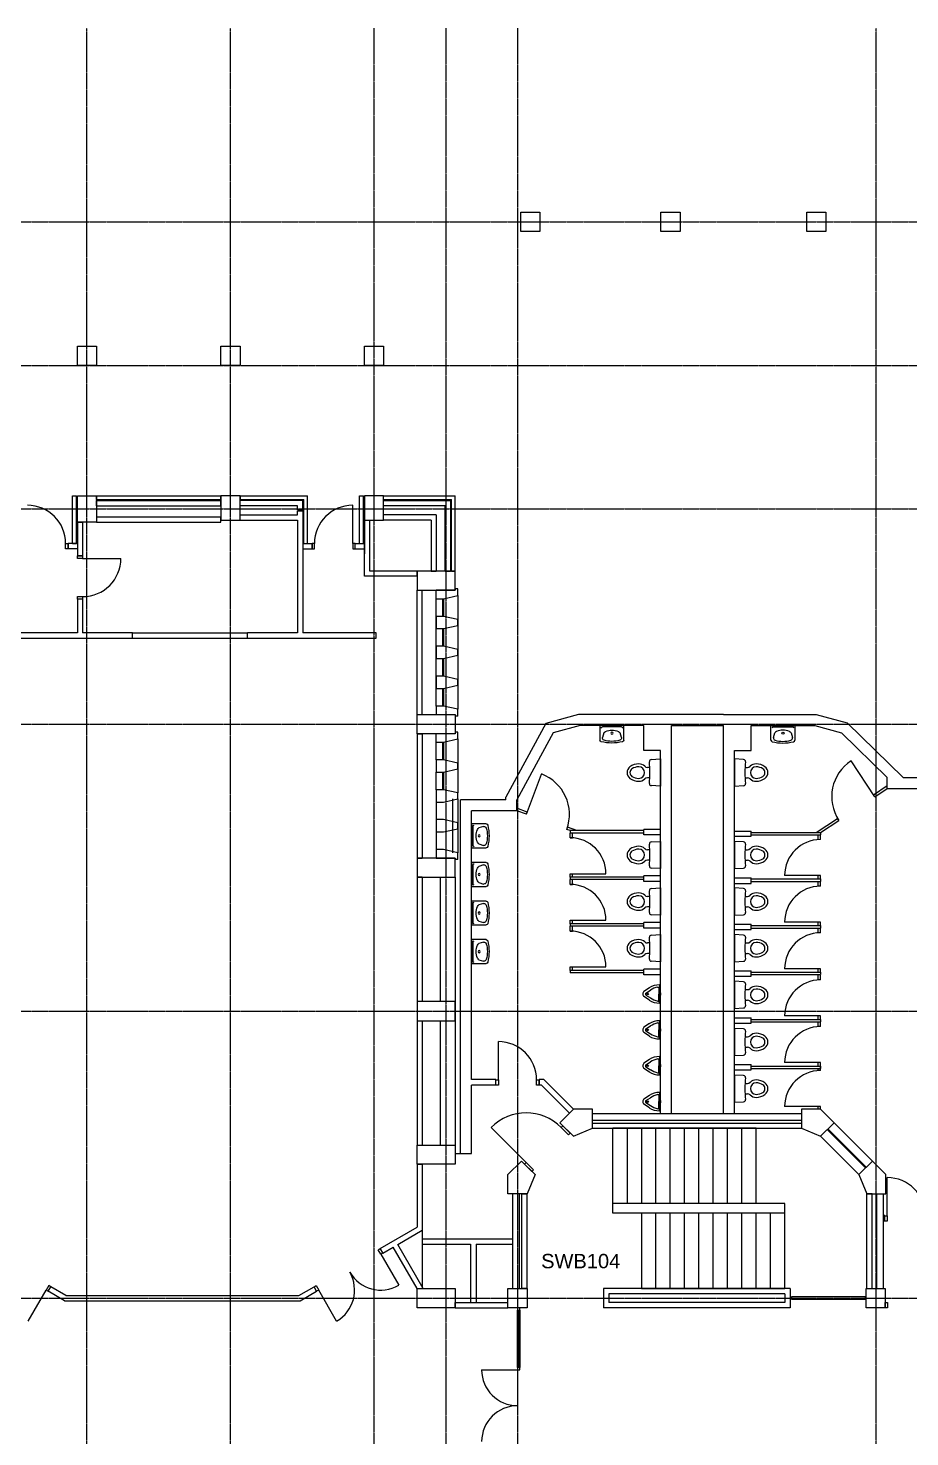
# Model space of a CAD drawing. Header units: millimetres. Extents: x -63292 to 85267, y -25390 to 107538.
# Drawn here: x 14238 to 32667, y 38376 to 67826 of the extents above; entities that cross this region are included whole.
import ezdxf

# ---------------------------------------------------------------- set-up
doc = ezdxf.new("R2010")
doc.units = ezdxf.units.MM
doc.linetypes.add('PCENTRE', pattern=[50.8, 31.75, -6.35, 6.35, -6.35])
for name, color, linetype in [('Boundaries_and_building_grids', 140, 'Continuous'), ('BRICK_WALLS_P4', 1, 'Continuous'), ('COLUMNS_P5', 3, 'Continuous'), ('DR', 8, 'Continuous'), ('LIFTS AND STAIRS', 8, 'Continuous'), ('SANITARY', 4, 'Continuous'), ('TEXT', 2, 'Continuous'), ('WA', 6, 'Continuous'), ('WA_EXT', 7, 'Continuous'), ('WN', 4, 'Continuous')]:
    doc.layers.add(name, color=color, linetype=linetype)
doc.layers.get('0').off()
doc.styles.add('arial', font='arial.ttf')

# ---------------------------------------------------------------- blocks, each defined once
blk = doc.blocks.new('whb2')
for p, q in [((-250, 0), (250, 0)), ((-250, -303.1), (-250, 0)), ((250, 0), (250, -303.1)), ((-201, -29.5), (201.1, -29.5)), ((-200, -252.8), (-168.5, -155.3)), ((168.6, -155.3), (200.1, -252.8))]:
    blk.add_line(p, q)
blk.add_circle((0, -160.7), 22.3)
for centre, radius, start, end in [((-199.1, -56.3), 26.8, 94.124, 173.479), ((-151.4, -259.8), 49.1, 171.798, 253.912), ((-109.1, -186.3), 67, 111.901, 152.434), ((0, -457.8), 359.7, 68.098, 111.902), ((109.2, -186.3), 67, 27.567, 68.099), ((151.5, -259.8), 49.1, 286.088, 8.202), ((199.2, -56.3), 26.8, 6.521, 85.876), ((-214.2, -303.1), 35.7, 180, 255.523), ((0, 526.8), 892.9, 255.523, 284.478), ((0, 265.2), 595.5, 253.912, 286.088), ((214.3, -303.1), 35.7, 284.477, 0)]:
    blk.add_arc(centre, radius, start, end)

msp = doc.modelspace()

# ---------------------------------------------------------------- linework, layer by layer
at = {"layer": 'Boundaries_and_building_grids', "color": 140, "linetype": 'PCENTRE', "lineweight": -3}
for p, q in [((15467, -17978), (15467, 67826)), ((18467, -17978), (18467, 67826)), ((21467, 67826), (21467, -17978)), ((22967, 67826), (22967, -17978)), ((24467, 67826), (24467, -17978)), ((31967, -17978), (31967, 67826)), ((-52891, 63776), (50767, 63776)), ((-52891, 60776), (50767, 60776)), ((-52891, 57776), (50767, 57776)), ((-52891, 53276), (50767, 53276)), ((-52891, 47276), (50767, 47276)), ((-52891, 41276), (85267, 41276))]:
    msp.add_line(p, q, dxfattribs=at)
at = {"layer": 'BRICK_WALLS_P4', "linetype": 'Continuous'}
for p, q in [((19867, 57737), (19977, 57737)), ((19867, 57653), (19867, 57737)), ((19977, 57737), (19977, 55181)), ((15267, 57501), (15267, 56791)), ((15267, 57501), (15377, 57501)), ((15377, 57501), (15377, 56791)), ((15667, 57611), (18267, 57611)), ((15667, 57611), (15667, 57501)), ((15667, 57501), (18267, 57501)), ((18267, 57501), (18267, 57611)), ((18667, 57653), (19867, 57653)), ((18667, 57543), (18667, 57653)), ((18667, 57543), (19867, 57543)), ((19867, 57543), (19867, 55181)), ((21267, 57543), (21267, 56838)), ((21267, 57543), (21377, 57543)), ((21267, 56366), (21267, 57543)), ((21377, 56476), (21377, 57543)), ((21667, 57543), (21667, 57653)), ((22769, 57653), (21667, 57653)), ((22659, 57543), (21667, 57543)), ((22659, 57543), (22659, 56476)), ((22769, 57653), (22769, 56476)), ((15072, 56941), (15072, 57051)), ((15267, 57051), (15072, 57051)), ((15267, 56941), (15072, 56941)), ((15267, 57051), (15267, 56941)), ((19977, 57051), (20172, 57051)), ((19977, 57051), (19977, 56941)), ((19977, 56941), (20172, 56941)), ((19997, 57051), (20077, 57051)), ((20172, 56941), (20172, 57051)), ((21072, 57051), (21267, 57051)), ((21072, 56941), (21072, 57051)), ((21072, 56941), (21267, 56941)), ((21267, 57051), (21267, 56941)), ((15377, 56791), (15267, 56791)), ((22367, 56366), (21267, 56366)), ((22367, 56476), (21377, 56476)), ((22367, 56366), (22367, 56476)), ((22659, 56476), (22769, 56476)), ((22367, 56076), (22477, 56076)), ((22367, 53476), (22367, 56076)), ((22477, 53476), (22477, 56076)), ((15377, 55891), (15267, 55891)), ((15267, 55891), (15267, 55181)), ((15377, 55891), (15377, 55181)), ((15267, 55181), (13767, 55181)), ((16422, 55181), (15377, 55181)), ((16422, 55071), (16422, 55181)), ((16422, 55181), (18822, 55181)), ((18822, 55071), (18822, 55181)), ((19867, 55181), (18822, 55181)), ((21512, 55181), (19977, 55181)), ((21512, 55075), (21512, 55185)), ((13767, 55071), (16422, 55071)), ((16422, 55071), (18822, 55071)), ((18822, 55071), (21512, 55071)), ((22367, 53476), (22477, 53476)), ((25745, 53476), (25060, 53292)), ((28770, 53476), (25745, 53476)), ((28770, 53476), (30710, 53476)), ((30710, 53476), (31358, 53302)), ((22367, 53076), (22477, 53076)), ((22367, 53076), (22367, 50476)), ((22477, 53076), (22477, 50476)), ((25060, 53292), (24226, 51751)), ((25215, 53096), (24456, 51693)), ((25776, 53246), (25215, 53096)), ((27106, 53246), (25776, 53246)), ((27106, 52726), (27106, 53246)), ((27686, 45126), (27686, 53246)), ((27686, 53246), (28770, 53246)), ((28770, 45126), (28770, 53246)), ((29350, 52726), (29350, 53246)), ((29350, 53246), (30680, 53246)), ((30680, 53246), (31240, 53096)), ((32197, 52161), (31240, 53096)), ((32526, 52161), (31358, 53302)), ((27456, 52726), (27106, 52726)), ((27456, 45126), (27456, 52726)), ((29000, 52726), (29350, 52726)), ((29000, 45126), (29000, 52726)), ((32197, 51931), (32197, 52161)), ((32526, 52161), (33107, 52161)), ((32197, 51931), (33067, 51931)), ((23107, 51715), (23107, 50586)), ((23217, 51715), (23217, 50586)), ((23276, 44296), (23276, 51693)), ((24226, 51693), (23276, 51693)), ((24226, 51693), (24226, 51751)), ((24456, 51463), (24456, 51693)), ((24456, 51463), (23506, 51463)), ((23506, 45843), (23506, 51463)), ((27106, 50961), (27106, 51076)), ((27456, 51076), (27106, 51076)), ((27456, 50961), (27106, 50961)), ((29000, 51035), (29350, 51035)), ((29350, 50931), (29350, 51035)), ((29000, 50931), (29350, 50931)), ((22367, 50476), (22477, 50476)), ((22367, 50076), (22367, 47476)), ((22477, 50076), (22367, 50076)), ((22477, 50076), (22477, 47476)), ((22855, 47476), (22855, 50076)), ((23167, 50076), (23167, 44476)), ((27456, 50101), (27106, 50101)), ((27106, 49986), (27106, 50101)), ((27456, 49986), (27106, 49986)), ((29000, 50061), (29350, 50061)), ((29000, 49946), (29350, 49946)), ((29350, 49946), (29350, 50061)), ((27106, 49011), (27106, 49126)), ((27456, 49126), (27106, 49126)), ((27456, 49011), (27106, 49011)), ((29000, 49096), (29350, 49096)), ((29000, 48981), (29350, 48981)), ((29350, 48981), (29350, 49096)), ((27106, 48036), (27106, 48151)), ((27456, 48151), (27106, 48151)), ((27456, 48036), (27106, 48036)), ((29000, 48121), (29350, 48121)), ((29000, 48006), (29350, 48006)), ((29350, 48006), (29350, 48121)), ((22477, 47476), (22367, 47476)), ((29000, 47136), (29350, 47136)), ((29350, 47021), (29350, 47136)), ((22367, 47076), (22477, 47076)), ((22367, 47076), (22367, 44476)), ((22477, 47076), (22477, 44476)), ((22855, 44476), (22855, 47076)), ((29000, 47021), (29350, 47021)), ((29000, 46161), (29350, 46161)), ((29000, 46046), (29350, 46046)), ((29350, 46046), (29350, 46161)), ((24016, 45843), (23506, 45843)), ((24016, 45728), (23506, 45728)), ((23506, 44296), (23506, 45728)), ((25017, 45843), (24916, 45843)), ((24916, 45728), (24916, 45843)), ((24969, 45728), (24916, 45728)), ((25553, 45144), (24969, 45728)), ((25634, 45226), (25017, 45843)), ((30400, 45126), (26034, 45126)), ((25414, 44880), (25569, 44725)), ((30400, 44986), (26034, 44986)), ((26034, 44826), (26034, 44936)), ((26034, 44936), (30400, 44936)), ((26034, 44826), (30400, 44826)), ((30400, 44936), (30400, 44826)), ((22367, 44476), (22477, 44476)), ((23167, 44296), (23506, 44296)), ((22367, 44076), (22367, 42757)), ((22367, 44076), (22477, 44076)), ((22477, 44076), (22477, 41476)), ((24612, 44079), (24768, 43923)), ((24367, 41476), (24367, 43459)), ((24507, 41476), (24507, 43459)), ((24557, 43459), (24667, 43459)), ((24557, 41476), (24557, 43459)), ((24667, 41476), (24667, 43459)), ((31767, 41476), (31767, 43459)), ((31877, 43459), (31767, 43459)), ((31877, 41476), (31877, 43459)), ((31977, 41476), (31977, 43459)), ((32117, 41476), (32117, 43459)), ((32143, 43001), (32117, 43001)), ((32143, 42886), (32143, 43001)), ((21598, 42313), (22367, 42757)), ((32143, 42886), (32117, 42886)), ((21962, 42397), (22477, 42694)), ((22477, 42516), (24367, 42516)), ((21653, 42218), (21598, 42313)), ((21653, 42218), (21867, 42342)), ((22367, 41476), (21867, 42342)), ((22495, 41476), (21962, 42397)), ((22477, 42401), (23487, 42401)), ((23487, 42401), (23487, 41186)), ((23602, 42401), (23602, 41186)), ((23602, 42401), (24367, 42401)), ((14657, 41418), (14712, 41513)), ((14999, 41221), (14657, 41418)), ((15028, 41331), (14712, 41513)), ((15028, 41331), (19896, 41331)), ((19896, 41331), (20213, 41513)), ((19926, 41221), (20268, 41418)), ((20268, 41418), (20213, 41513)), ((22367, 41476), (22495, 41476)), ((24667, 41476), (24557, 41476)), ((30167, 41476), (26267, 41476)), ((26267, 41476), (26267, 41076)), ((30057, 41366), (26377, 41366)), ((26377, 41366), (26377, 41186)), ((30057, 41366), (30057, 41186)), ((30167, 41476), (30167, 41076)), ((31767, 41476), (31877, 41476)), ((14999, 41221), (19926, 41221)), ((23167, 41186), (24267, 41186)), ((23167, 41076), (23167, 41186)), ((23167, 41076), (24267, 41076)), ((24267, 41076), (24267, 41186)), ((30167, 41076), (26267, 41076)), ((30057, 41186), (26377, 41186))]:
    msp.add_line(p, q, dxfattribs=at)
at = {"layer": 'COLUMNS_P5', "linetype": 'Continuous'}
for points in [[(24933, 63576), (24533, 63576), (24533, 63976), (24933, 63976), (24933, 63576)], [(27864, 63576), (27464, 63576), (27464, 63976), (27864, 63976), (27864, 63576)], [(30915, 63576), (30515, 63576), (30515, 63976), (30915, 63976), (30915, 63576)], [(15667, 60776), (15267, 60776), (15267, 61176), (15667, 61176), (15667, 60776)], [(18667, 60776), (18267, 60776), (18267, 61176), (18667, 61176), (18667, 60776)], [(21667, 60776), (21267, 60776), (21267, 61176), (21667, 61176), (21667, 60776)], [(15667, 57501), (15267, 57501), (15267, 58051), (15667, 58051), (15667, 57501)], [(18267, 57543), (18667, 57543), (18667, 58051), (18267, 58051), (18267, 57543)], [(21267, 57543), (21667, 57543), (21667, 58051), (21267, 58051), (21267, 57543)], [(24267, 41476), (24667, 41476), (24667, 41076), (24267, 41076), (24267, 41476)], [(31752, 41476), (32152, 41476), (32152, 41076), (31752, 41076), (31752, 41476)]]:
    msp.add_lwpolyline(points, dxfattribs=at)
at = {"layer": 'COLUMNS_P5', "linetype": 'Continuous', "lineweight": -3}
for points in [[(22367, 56476), (22367, 56076), (23167, 56076), (23167, 56476)], [(23167, 53076), (22367, 53076), (22367, 53476), (23167, 53476)], [(23167, 50476), (22367, 50476), (22367, 50076), (23167, 50076)], [(22367, 47076), (23167, 47076), (23167, 47476), (22367, 47476)], [(25634, 44660), (26034, 44826), (26034, 45226), (25634, 45226), (25352, 44943)], [(30400, 44826), (30800, 44660), (31083, 44943), (30800, 45226), (30400, 45226)], [(22367, 44476), (23167, 44476), (23167, 44076), (22367, 44076)], [(24833, 43859), (24667, 43459), (24267, 43459), (24267, 43859), (24550, 44141)], [(31767, 43459), (32167, 43459), (32167, 43859), (31884, 44141), (31602, 43859)], [(22367, 41476), (23167, 41476), (23167, 41076), (22367, 41076)]]:
    msp.add_lwpolyline(points, close=True, dxfattribs=at)
at = {"layer": 'DR', "linetype": 'Continuous'}
for p, q in [((21022, 57051), (21022, 57851)), ((15377, 56741), (16177, 56741)), ((31934, 51758), (31440, 52510)), ((24652, 51390), (24967, 52233)), ((25566, 50149), (26316, 50149)), ((30800, 50113), (30050, 50113)), ((25566, 49174), (26316, 49174)), ((30800, 49138), (30050, 49138)), ((25566, 48199), (26316, 48199)), ((30800, 48163), (30050, 48163)), ((30800, 47178), (30050, 47178)), ((24066, 45838), (24066, 46638)), ((30800, 46203), (30050, 46203)), ((30800, 45283), (30050, 45283)), ((24648, 44114), (23917, 44845)), ((32193, 42996), (32193, 43796)), ((21610, 42193), (21985, 41544)), ((14238, 40794), (14613, 41443)), ((20686, 40794), (20311, 41443)), ((23717, 39776), (24467, 39776))]:
    msp.add_line(p, q, dxfattribs=at)
for points in [[(15022, 57051), (15072, 57051), (15072, 56941), (15022, 56941), (15022, 57051)], [(20222, 57051), (20172, 57051), (20172, 56941), (20222, 56941), (20222, 57051)], [(21072, 57051), (21022, 57051), (21022, 56941), (21072, 56941), (21072, 57051)], [(15377, 56791), (15377, 56741), (15267, 56741), (15267, 56791), (15377, 56791)], [(15377, 55941), (15377, 55891), (15267, 55891), (15267, 55941), (15377, 55941)], [(24016, 45838), (24066, 45838), (24066, 45728), (24016, 45728), (24016, 45838)], [(24866, 45838), (24916, 45838), (24916, 45728), (24866, 45728), (24866, 45838)], [(25379, 44845), (25414, 44880), (25569, 44725), (25534, 44690), (25379, 44845)], [(24612, 44079), (24648, 44114), (24803, 43959), (24768, 43923), (24612, 44079)], [(32143, 42996), (32193, 42996), (32193, 42886), (32143, 42886), (32143, 42996)], [(21610, 42193), (21555, 42288), (21598, 42313), (21653, 42218), (21610, 42193)], [(14657, 41418), (14712, 41513), (14668, 41538), (14613, 41443), (14657, 41418)], [(20268, 41418), (20213, 41513), (20256, 41538), (20311, 41443), (20268, 41418)], [(24517, 41026), (24517, 41076), (24467, 41076), (24467, 41026), (24517, 41026)], [(32202, 41076), (32152, 41076), (32152, 41186), (32202, 41186), (32202, 41076)], [(24517, 39776), (24517, 39826), (24467, 39826), (24467, 39776), (24517, 39776)]]:
    msp.add_lwpolyline(points, dxfattribs=at)
for centre, radius, start, end in [((14222, 57051), 800, 0, 90), ((21022, 57051), 800, 90, 180), ((15377, 56741), 800, 270, 0), ((31934, 51758), 900, 123.2925, 213.2925), ((24652, 51390), 900, 339.5322, 69.5322), ((25566, 50149), 750, 0, 90), ((30800, 50113), 750, 90, 180), ((25566, 49174), 750, 0, 90), ((30800, 49138), 750, 90, 180), ((25566, 48199), 750, 0, 90), ((30800, 48163), 750, 90, 180), ((30800, 47178), 750, 90, 180), ((30800, 46203), 750, 90, 180), ((24066, 45838), 800, 0, 90), ((30800, 45283), 750, 90, 180), ((24648, 44114), 1033, 44.9996, 134.9996), ((32193, 42996), 800, 0, 90), ((20311, 41443), 750, 300, 30), ((21610, 42193), 750, 210, 300), ((24467, 39776), 750, 180, 270), ((24467, 38276), 750, 90, 180)]:
    msp.add_arc(centre, radius, start, end, dxfattribs=at)
at = {"layer": 'LIFTS AND STAIRS', "linetype": 'Continuous'}
for p, q in [((26457, 43251), (26457, 44826)), ((29457, 44826), (26457, 44826)), ((26757, 44826), (26757, 43251)), ((27057, 44826), (27057, 43251)), ((27357, 43251), (27357, 44826)), ((27657, 43251), (27657, 44826)), ((27957, 43251), (27957, 44826)), ((28257, 43251), (28257, 44826)), ((28557, 43251), (28557, 44826)), ((28857, 43251), (28857, 44826)), ((29157, 43251), (29157, 44826)), ((29457, 43251), (29457, 44826)), ((27357, 41476), (27357, 43051)), ((27657, 41476), (27657, 43051)), ((27957, 41476), (27957, 43051)), ((28257, 41476), (28257, 43051)), ((28557, 41476), (28557, 43051)), ((28857, 41476), (28857, 43051)), ((29157, 41476), (29157, 43051)), ((29457, 41476), (29457, 43051)), ((29757, 41476), (29757, 43051))]:
    msp.add_line(p, q, dxfattribs=at)
for points in [[(27057, 43051), (26457, 43051), (26457, 43251)], [(30057, 43051), (30057, 43251), (26457, 43251)], [(27057, 41476), (30057, 41476), (30057, 43051), (27057, 43051), (27057, 41476)], [(30192, 41301), (30192, 41251), (31742, 41251), (31742, 41301), (30192, 41301)]]:
    msp.add_lwpolyline(points, dxfattribs=at)
at = {"layer": 'SANITARY', "linetype": 'Continuous'}
for p, q in [((27233, 52372), (27182, 52372)), ((27233, 52152), (27182, 52152)), ((29223, 52372), (29273, 52372)), ((29223, 52152), (29273, 52152)), ((27456, 51977), (27262, 51990)), ((29000, 51977), (29194, 51990)), ((27233, 50650), (27182, 50650)), ((27233, 50430), (27182, 50430)), ((29223, 50650), (29273, 50650)), ((29223, 50430), (29273, 50430)), ((27456, 50255), (27262, 50267)), ((29000, 50255), (29194, 50267)), ((27233, 49675), (27182, 49675)), ((29223, 49675), (29273, 49675)), ((27233, 49455), (27182, 49455)), ((27456, 49280), (27262, 49292)), ((29000, 49280), (29194, 49292)), ((29223, 49455), (29273, 49455)), ((27233, 48700), (27182, 48700)), ((29223, 48700), (29273, 48700)), ((27233, 48480), (27182, 48480)), ((27456, 48305), (27262, 48317)), ((29000, 48305), (29194, 48317)), ((29223, 48480), (29273, 48480)), ((27226, 47765), (27110, 47688)), ((27152, 47654), (27250, 47715)), ((27433, 47823), (27433, 47633)), ((29223, 47725), (29273, 47725)), ((27226, 47502), (27110, 47579)), ((27152, 47612), (27250, 47551)), ((27433, 47443), (27433, 47633)), ((29223, 47505), (29273, 47505)), ((29000, 47330), (29194, 47342)), ((27226, 47015), (27110, 46938)), ((27226, 46752), (27110, 46829)), ((27152, 46904), (27250, 46965)), ((27152, 46862), (27250, 46801)), ((27433, 47073), (27433, 46883)), ((27433, 46693), (27433, 46883)), ((29223, 46740), (29273, 46740)), ((27226, 46265), (27110, 46188)), ((27433, 46323), (27433, 46133)), ((29000, 46345), (29194, 46357)), ((29223, 46520), (29273, 46520)), ((27226, 46002), (27110, 46079)), ((27152, 46154), (27250, 46215)), ((27152, 46112), (27250, 46051)), ((27433, 45943), (27433, 46133)), ((29223, 45765), (29273, 45765)), ((27226, 45514), (27110, 45438)), ((27152, 45404), (27250, 45465)), ((27152, 45362), (27250, 45301)), ((27433, 45573), (27433, 45383)), ((27433, 45193), (27433, 45383)), ((29000, 45370), (29194, 45382)), ((29223, 45545), (29273, 45545)), ((27226, 45252), (27110, 45329))]:
    msp.add_line(p, q, dxfattribs=at)
for points in [[(27262, 52535), (27456, 52547), (27456, 51977)], [(29194, 52535), (29000, 52547), (29000, 51977)], [(27262, 50813), (27456, 50825), (27456, 50255)], [(29194, 50813), (29000, 50825), (29000, 50255)], [(27262, 49838), (27456, 49850), (27456, 49280)], [(29194, 49838), (29000, 49850), (29000, 49280)], [(27262, 48863), (27456, 48875), (27456, 48305)], [(29194, 48863), (29000, 48875), (29000, 48305)], [(27394, 47780), (27421, 47780), (27421, 47633)], [(29194, 47888), (29000, 47900), (29000, 47330)], [(27394, 47487), (27421, 47487), (27421, 47633)], [(27433, 47658), (27456, 47658), (27456, 47608), (27433, 47608)], [(27394, 47030), (27421, 47030), (27421, 46883)], [(27394, 46737), (27421, 46737), (27421, 46883)], [(27433, 46908), (27456, 46908), (27456, 46858), (27433, 46858)], [(29194, 46903), (29000, 46915), (29000, 46345)], [(27394, 46280), (27421, 46280), (27421, 46133)], [(27394, 45987), (27421, 45987), (27421, 46133)], [(27433, 46158), (27456, 46158), (27456, 46108), (27433, 46108)], [(29194, 45928), (29000, 45940), (29000, 45370)], [(27394, 45530), (27421, 45530), (27421, 45383)], [(27394, 45237), (27421, 45237), (27421, 45383)], [(27433, 45408), (27456, 45408), (27456, 45358), (27433, 45358)]]:
    msp.add_lwpolyline(points, dxfattribs=at)
for centre in [(27188, 47633), (27188, 46883), (27188, 46133), (27188, 45383)]:
    msp.add_circle(centre, 15, dxfattribs=at)
for centre, radius, start, end in [((27001, 52136), 309, 90, 126.6269), ((27001, 52262), 182, 46.3697, 90), ((27265, 52495), 40, 93.6538, 185.3929), ((24798, 52262), 2437, 354.6098, 5.3902), ((29191, 52495), 40, 354.6071, 86.3462), ((31658, 52262), 2437, 174.6098, 185.3902), ((29455, 52262), 182, 90, 133.6303), ((29455, 52136), 309, 53.3731, 90), ((26907, 52262), 151, 126.6272, 180), ((26907, 52262), 151, 180, 233.3723), ((26911, 52262), 94.1, 123.328, 180), ((26911, 52262), 94.1, 180, 236.6712), ((27001, 52389), 309, 233.3736, 270), ((27001, 52125), 258, 90, 123.3291), ((27001, 52399), 258, 236.6706, 270), ((27001, 52262), 121, 270, 90), ((27001, 52262), 182, 270, 313.6308), ((27182, 52452), 80, 226.3714, 270), ((27182, 52072), 80, 90, 133.6274), ((29273, 52452), 80, 270, 313.6286), ((29273, 52072), 80, 46.3726, 90), ((29455, 52262), 182, 226.3692, 270), ((29455, 52262), 121, 90, 270), ((29455, 52125), 258, 56.6709, 90), ((29455, 52399), 258, 270, 303.3294), ((29455, 52389), 309, 270, 306.6264), ((29544, 52262), 94.1, 0, 56.672), ((29544, 52262), 94.1, 303.3288, 0), ((29549, 52262), 151, 0, 53.3728), ((29549, 52262), 151, 306.6277, 0), ((27265, 52029), 40, 174.614, 266.3467), ((29191, 52029), 40, 273.6533, 5.386), ((26907, 50540), 151, 126.6272, 180), ((27001, 50413), 309, 90, 126.6269), ((27001, 50403), 258, 90, 123.3291), ((27001, 50540), 182, 46.3697, 90), ((27001, 50540), 121, 270, 90), ((27182, 50730), 80, 226.3714, 270), ((27265, 50773), 40, 93.6538, 185.3929), ((24798, 50540), 2437, 354.6098, 5.3902), ((29191, 50773), 40, 354.6071, 86.3462), ((31658, 50540), 2437, 174.6098, 185.3902), ((29273, 50730), 80, 270, 313.6286), ((29455, 50540), 182, 90, 133.6303), ((29455, 50540), 121, 90, 270), ((29455, 50413), 309, 53.3731, 90), ((29455, 50403), 258, 56.6709, 90), ((29549, 50540), 151, 0, 53.3728), ((26907, 50540), 151, 180, 233.3723), ((26911, 50540), 94.1, 123.328, 180), ((26911, 50540), 94.1, 180, 236.6712), ((27001, 50667), 309, 233.3736, 270), ((27001, 50677), 258, 236.6706, 270), ((27001, 50540), 182, 270, 313.6308), ((27182, 50350), 80, 90, 133.6274), ((29273, 50350), 80, 46.3726, 90), ((29455, 50540), 182, 226.3692, 270), ((29455, 50677), 258, 270, 303.3294), ((29455, 50667), 309, 270, 306.6264), ((29544, 50540), 94.1, 0, 56.672), ((29544, 50540), 94.1, 303.3288, 0), ((29549, 50540), 151, 306.6277, 0), ((27265, 50307), 40, 174.614, 266.3467), ((29191, 50307), 40, 273.6533, 5.386), ((27265, 49798), 40, 93.6538, 185.3929), ((24798, 49565), 2437, 354.6098, 5.3902), ((29191, 49798), 40, 354.6071, 86.3462), ((31658, 49565), 2437, 174.6098, 185.3902), ((26907, 49565), 151, 126.6272, 180), ((26907, 49565), 151, 180, 233.3723), ((27001, 49438), 309, 90, 126.6269), ((26911, 49565), 94.1, 123.328, 180), ((26911, 49565), 94.1, 180, 236.6712), ((27001, 49428), 258, 90, 123.3291), ((27001, 49702), 258, 236.6706, 270), ((27001, 49565), 182, 46.3697, 90), ((27001, 49565), 121, 270, 90), ((27182, 49755), 80, 226.3714, 270), ((29273, 49755), 80, 270, 313.6286), ((29455, 49565), 182, 90, 133.6303), ((29455, 49565), 121, 90, 270), ((29455, 49438), 309, 53.3731, 90), ((29455, 49428), 258, 56.6709, 90), ((29455, 49702), 258, 270, 303.3294), ((29544, 49565), 94.1, 0, 56.672), ((29544, 49565), 94.1, 303.3288, 0), ((29549, 49565), 151, 0, 53.3728), ((29549, 49565), 151, 306.6277, 0), ((27001, 49692), 309, 233.3736, 270), ((27001, 49565), 182, 270, 313.6308), ((27182, 49375), 80, 90, 133.6274), ((27265, 49332), 40, 174.614, 266.3467), ((29191, 49332), 40, 273.6533, 5.386), ((29273, 49375), 80, 46.3726, 90), ((29455, 49565), 182, 226.3692, 270), ((29455, 49692), 309, 270, 306.6264), ((26907, 48590), 151, 126.6272, 180), ((27001, 48463), 309, 90, 126.6269), ((26911, 48590), 94.1, 123.328, 180), ((27001, 48453), 258, 90, 123.3291), ((27001, 48590), 182, 46.3697, 90), ((27001, 48590), 121, 270, 90), ((27182, 48780), 80, 226.3714, 270), ((27265, 48823), 40, 93.6538, 185.3929), ((24798, 48590), 2437, 354.6098, 5.3902), ((29191, 48823), 40, 354.6071, 86.3462), ((31658, 48590), 2437, 174.6098, 185.3902), ((29273, 48780), 80, 270, 313.6286), ((29455, 48590), 182, 90, 133.6303), ((29455, 48590), 121, 90, 270), ((29455, 48463), 309, 53.3731, 90), ((29455, 48453), 258, 56.6709, 90), ((29544, 48590), 94.1, 0, 56.672), ((29549, 48590), 151, 0, 53.3728), ((26907, 48590), 151, 180, 233.3723), ((26911, 48590), 94.1, 180, 236.6712), ((27001, 48717), 309, 233.3736, 270), ((27001, 48727), 258, 236.6706, 270), ((27001, 48590), 182, 270, 313.6308), ((27182, 48400), 80, 90, 133.6274), ((27265, 48357), 40, 174.614, 266.3467), ((29191, 48357), 40, 273.6533, 5.386), ((29273, 48400), 80, 46.3726, 90), ((29455, 48590), 182, 226.3692, 270), ((29455, 48727), 258, 270, 303.3294), ((29455, 48717), 309, 270, 306.6264), ((29544, 48590), 94.1, 303.3288, 0), ((29549, 48590), 151, 306.6277, 0), ((27424, 47461), 363, 88.5377, 123.7958), ((27557, 47221), 582, 106.3032, 121.9052), ((29191, 47848), 40, 354.6071, 86.3462), ((31658, 47615), 2437, 174.6098, 185.3902), ((29273, 47805), 80, 270, 313.6286), ((29455, 47615), 182, 90, 133.6303), ((29455, 47615), 121, 90, 270), ((29455, 47488), 309, 53.3731, 90), ((29455, 47478), 258, 56.6709, 90), ((29549, 47615), 151, 0, 53.3728), ((27159, 47633), 73, 131.5428, 179.9693), ((27159, 47633), 73, 180.0326, 228.4584), ((27164, 47634), 23.8, 121.9106, 177.9281), ((27164, 47633), 23.8, 182.0719, 238.0926), ((27424, 47806), 363, 236.2042, 271.4623), ((27557, 48046), 582, 238.0951, 253.6968), ((29273, 47425), 80, 46.3726, 90), ((29455, 47615), 182, 226.3692, 270), ((29455, 47752), 258, 270, 303.3294), ((29455, 47742), 309, 270, 306.6264), ((29544, 47615), 94.1, 0, 56.672), ((29544, 47615), 94.1, 303.3288, 0), ((29549, 47615), 151, 306.6277, 0), ((29191, 47382), 40, 273.6533, 5.386), ((27159, 46883), 73, 131.5428, 179.9693), ((27159, 46883), 73, 180.0326, 228.4584), ((27164, 46884), 23.8, 121.9106, 177.9281), ((27164, 46883), 23.8, 182.0719, 238.0926), ((27424, 46711), 363, 88.5377, 123.7958), ((27557, 46471), 582, 106.3032, 121.9052), ((29191, 46863), 40, 354.6071, 86.3462), ((31658, 46630), 2437, 174.6098, 185.3902), ((27424, 47056), 363, 236.2042, 271.4623), ((27557, 47296), 582, 238.0951, 253.6968), ((29273, 46820), 80, 270, 313.6286), ((29455, 46630), 182, 90, 133.6303), ((29455, 46630), 121, 90, 270), ((29455, 46503), 309, 53.3731, 90), ((29455, 46493), 258, 56.6709, 90), ((29455, 46767), 258, 270, 303.3294), ((29544, 46630), 94.1, 0, 56.672), ((29544, 46630), 94.1, 303.3288, 0), ((29549, 46630), 151, 0, 53.3728), ((29549, 46630), 151, 306.6277, 0), ((27424, 45961), 363, 88.5377, 123.7958), ((27557, 45721), 582, 106.3032, 121.9052), ((29191, 46397), 40, 273.6533, 5.386), ((29273, 46440), 80, 46.3726, 90), ((29455, 46630), 182, 226.3692, 270), ((29455, 46757), 309, 270, 306.6264), ((27159, 46133), 73, 131.5428, 179.9693), ((27159, 46133), 73, 180.0326, 228.4584), ((27164, 46134), 23.8, 121.9106, 177.9281), ((27164, 46133), 23.8, 182.0719, 238.0926), ((27424, 46306), 363, 236.2042, 271.4623), ((27557, 46546), 582, 238.0951, 253.6968), ((29191, 45888), 40, 354.6071, 86.3462), ((31658, 45655), 2437, 174.6098, 185.3902), ((29273, 45845), 80, 270, 313.6286), ((29455, 45655), 182, 90, 133.6303), ((29455, 45655), 121, 90, 270), ((29455, 45528), 309, 53.3731, 90), ((29455, 45518), 258, 56.6709, 90), ((29544, 45655), 94.1, 0, 56.672), ((29544, 45655), 94.1, 303.3288, 0), ((29549, 45655), 151, 0, 53.3728), ((29549, 45655), 151, 306.6277, 0), ((27159, 45383), 73, 131.5428, 179.9693), ((27159, 45383), 73, 180.0326, 228.4584), ((27164, 45384), 23.8, 121.9106, 177.9281), ((27164, 45382), 23.8, 182.0719, 238.0926), ((27424, 45211), 363, 88.5377, 123.7958), ((27557, 44971), 582, 106.3032, 121.9052), ((29191, 45422), 40, 273.6533, 5.386), ((29273, 45465), 80, 46.3726, 90), ((29455, 45655), 182, 226.3692, 270), ((29455, 45792), 258, 270, 303.3294), ((29455, 45782), 309, 270, 306.6264), ((27424, 45556), 363, 236.2042, 271.4623), ((27557, 45795), 582, 238.0951, 253.6968)]:
    msp.add_arc(centre, radius, start, end, dxfattribs=at)
at = {"layer": 'WA', "linetype": 'Continuous'}
for p, q in [((31907, 51800), (32197, 51991)), ((31934, 51758), (32197, 51931)), ((31934, 51758), (31907, 51800)), ((31934, 51758), (31907, 51800)), ((24670, 51437), (24456, 51516)), ((24652, 51390), (24456, 51463)), ((24652, 51390), (24670, 51437)), ((24652, 51390), (24670, 51437)), ((30709, 51013), (31154, 51306)), ((30800, 51013), (31182, 51264)), ((31182, 51264), (31154, 51306)), ((25495, 51075), (25513, 51122)), ((25566, 51049), (25495, 51075)), ((25709, 51049), (25513, 51122)), ((25566, 51049), (25566, 50999)), ((27106, 51049), (25566, 51049)), ((25566, 50899), (25566, 50999)), ((27106, 50999), (25566, 50999)), ((25616, 50899), (25616, 50999)), ((29350, 51013), (30800, 51013)), ((29350, 50963), (30800, 50963)), ((30750, 50863), (30750, 50963)), ((30800, 51013), (30800, 50963)), ((30800, 50863), (30800, 50963)), ((25566, 50899), (25616, 50899)), ((25566, 50074), (25566, 50149)), ((25566, 50149), (25616, 50149)), ((25566, 50074), (25566, 50024)), ((27106, 50074), (25566, 50074)), ((25616, 50074), (25616, 50149)), ((30750, 50038), (30750, 50113)), ((30800, 50113), (30750, 50113)), ((30800, 50038), (30800, 50113)), ((27106, 50024), (25566, 50024)), ((25566, 49924), (25566, 50024)), ((25566, 49924), (25616, 49924)), ((25616, 49924), (25616, 50024)), ((29350, 50038), (30800, 50038)), ((29350, 49988), (30800, 49988)), ((30750, 49888), (30750, 49988)), ((30800, 49888), (30750, 49888)), ((30800, 50038), (30800, 49988)), ((30800, 49888), (30800, 49988)), ((25566, 49099), (25566, 49174)), ((25566, 49174), (25616, 49174)), ((27106, 49099), (25566, 49099)), ((25566, 49099), (25566, 49049)), ((25566, 48949), (25566, 49049)), ((27106, 49049), (25566, 49049)), ((25566, 48949), (25616, 48949)), ((25616, 49099), (25616, 49174)), ((25616, 48949), (25616, 49049)), ((29350, 49063), (30800, 49063)), ((29350, 49013), (30800, 49013)), ((30750, 49063), (30750, 49138)), ((30800, 49138), (30750, 49138)), ((30750, 48913), (30750, 49013)), ((30800, 48913), (30750, 48913)), ((30800, 49063), (30800, 49138)), ((30800, 49063), (30800, 49013)), ((30800, 48913), (30800, 49013)), ((25566, 48124), (25566, 48199)), ((25566, 48199), (25616, 48199)), ((27106, 48124), (25566, 48124)), ((25566, 48124), (25566, 48074)), ((27106, 48074), (25566, 48074)), ((25616, 48124), (25616, 48199)), ((29350, 48088), (30800, 48088)), ((29350, 48038), (30800, 48038)), ((30750, 48088), (30750, 48163)), ((30800, 48163), (30750, 48163)), ((30750, 47928), (30750, 48028)), ((30800, 48088), (30800, 48163)), ((30800, 48088), (30800, 48038)), ((30800, 47928), (30800, 48028)), ((30800, 47928), (30750, 47928)), ((30750, 47103), (30750, 47178)), ((30800, 47178), (30750, 47178)), ((30800, 47103), (30800, 47178)), ((29350, 47103), (30800, 47103)), ((29350, 47053), (30800, 47053)), ((30750, 46953), (30750, 47053)), ((30800, 46953), (30750, 46953)), ((30800, 47103), (30800, 47053)), ((30800, 46953), (30800, 47053)), ((29350, 46128), (30800, 46128)), ((29350, 46078), (30800, 46078)), ((30800, 46203), (30750, 46203)), ((30750, 46128), (30750, 46203)), ((30750, 46033), (30750, 46078)), ((30800, 46033), (30750, 46033)), ((30800, 46128), (30800, 46203)), ((30800, 46033), (30800, 46133)), ((30800, 46128), (30800, 46078)), ((30800, 45283), (30750, 45283)), ((30750, 45226), (30750, 45283)), ((30800, 45226), (30800, 45283))]:
    msp.add_line(p, q, dxfattribs=at)
at = {"layer": 'WA_EXT', "linetype": 'Continuous'}
for p, q in [((15167, 57051), (15167, 58051)), ((15167, 58051), (15247, 58051)), ((15247, 57051), (15247, 58051)), ((15667, 58051), (18267, 58051)), ((15667, 57971), (15667, 58051)), ((18267, 57971), (18267, 58051)), ((18667, 58051), (18667, 57971)), ((18667, 58051), (20077, 58051)), ((20077, 57051), (20077, 58051)), ((21167, 58051), (21247, 58051)), ((21167, 57051), (21167, 58051)), ((21247, 57051), (21247, 58051)), ((21667, 57971), (21667, 58051)), ((21667, 58051), (23167, 58051)), ((23167, 56476), (23167, 58051)), ((15667, 57971), (18267, 57971)), ((15667, 57951), (18267, 57951)), ((15667, 57841), (15667, 57951)), ((15667, 57841), (18267, 57841)), ((18267, 57841), (18267, 57951)), ((18667, 57971), (19997, 57971)), ((18667, 57841), (18667, 57951)), ((19977, 57951), (18667, 57951)), ((19867, 57841), (18667, 57841)), ((19867, 57757), (19867, 57841)), ((19977, 57757), (19867, 57757)), ((19977, 57757), (19977, 57951)), ((19997, 57051), (19997, 57971)), ((21667, 57971), (23087, 57971)), ((21667, 57951), (23067, 57951)), ((21667, 57841), (21667, 57951)), ((22957, 57841), (21667, 57841)), ((22957, 56476), (22957, 57841)), ((23067, 57951), (23067, 56476)), ((23087, 56476), (23087, 57971)), ((15167, 57051), (15247, 57051)), ((19997, 57051), (20077, 57051)), ((21167, 57051), (21247, 57051)), ((22957, 56476), (23067, 56476)), ((23087, 56476), (23167, 56476)), ((23167, 56076), (22767, 56076)), ((22767, 55897), (22767, 56076)), ((22917, 55897), (23217, 55965)), ((23217, 56107), (23167, 56107)), ((23167, 56107), (23167, 56076)), ((23217, 55965), (23217, 56107)), ((22767, 55897), (22917, 55897)), ((22917, 55529), (22767, 55529)), ((22767, 55529), (22767, 55272)), ((23217, 55461), (22917, 55529)), ((23217, 55340), (23217, 55461)), ((22767, 55272), (22917, 55272)), ((22917, 55272), (23217, 55340)), ((22917, 54904), (22767, 54904)), ((22767, 54904), (22767, 54647)), ((23217, 54836), (22917, 54904)), ((23217, 54715), (23217, 54836)), ((22767, 54647), (22917, 54647)), ((22917, 54647), (23217, 54715)), ((22917, 54279), (22767, 54279)), ((22767, 54279), (22767, 54022)), ((23217, 54211), (22917, 54279)), ((23217, 54090), (23217, 54211)), ((22767, 54022), (22917, 54022)), ((22917, 54022), (23217, 54090)), ((22767, 53654), (22767, 53476)), ((22917, 53654), (22767, 53654)), ((23217, 53586), (22917, 53654)), ((23217, 53444), (23167, 53444)), ((23217, 53444), (23217, 53586)), ((23167, 53076), (22767, 53076)), ((22767, 52897), (22767, 53076)), ((23217, 53107), (23167, 53107)), ((23167, 53107), (23167, 53076)), ((23217, 52965), (23217, 53107)), ((22767, 52897), (22917, 52897)), ((22917, 52897), (23217, 52965)), ((22917, 52529), (22767, 52529)), ((22767, 52529), (22767, 52272)), ((23217, 52461), (22917, 52529)), ((23217, 52340), (23217, 52461)), ((22767, 52272), (22917, 52272)), ((22917, 52272), (23217, 52340)), ((22917, 51904), (22767, 51904)), ((22767, 51904), (22767, 50654)), ((23217, 51836), (22917, 51904)), ((23217, 51715), (23217, 51836)), ((22767, 51647), (22917, 51647)), ((22917, 51647), (23217, 51715)), ((22917, 51279), (22767, 51279)), ((23217, 51211), (22917, 51279)), ((22767, 51022), (22917, 51022)), ((22917, 51022), (23217, 51090)), ((23217, 51090), (23217, 51211)), ((22767, 50654), (22767, 50476)), ((22917, 50654), (22767, 50654)), ((23217, 50586), (22917, 50654)), ((23217, 50444), (23167, 50444)), ((23217, 50444), (23217, 50586))]:
    msp.add_line(p, q, dxfattribs=at)
for points in [[(22767, 53476), (23167, 53476), (23167, 53444)], [(22767, 50476), (23167, 50476), (23167, 50444)]]:
    msp.add_lwpolyline(points, dxfattribs=at)
at = {"layer": 'WN', "linetype": 'Continuous'}
for p, q in [((23217, 55965), (23217, 53586)), ((22767, 53654), (22767, 55897)), ((22767, 55529), (22767, 55897)), ((22897, 55897), (22897, 55529)), ((22917, 55897), (22917, 55529)), ((22767, 54904), (22767, 55272)), ((22897, 55272), (22897, 54904)), ((22917, 55272), (22917, 54904)), ((22767, 54279), (22767, 54647)), ((22897, 54647), (22897, 54279)), ((22917, 54647), (22917, 54279)), ((22897, 54022), (22897, 53654)), ((22917, 54022), (22917, 53654)), ((22767, 52529), (22767, 52897)), ((22897, 52897), (22897, 52529)), ((22917, 52897), (22917, 52529)), ((23217, 52965), (23217, 51836)), ((22767, 51904), (22767, 52272)), ((22897, 52272), (22897, 51904)), ((22917, 52272), (22917, 51904)), ((30927, 44787), (30800, 44660)), ((31743, 44000), (30941, 44801)), ((30956, 44816), (31757, 44014)), ((24467, 39826), (24467, 41026)), ((24492, 39826), (24492, 41026)), ((24517, 41026), (24517, 39826))]:
    msp.add_line(p, q, dxfattribs=at)
msp.add_lwpolyline([(30800, 44660), (31083, 44943), (31884, 44141), (31602, 43859), (30800, 44660)], dxfattribs=at)

# ---------------------------------------------------------------- block references
at = {"layer": 'SANITARY', "xscale": -1}
msp.add_blockref('whb2', (26441, 53246), dxfattribs=at)
at = {"layer": 'SANITARY'}
msp.add_blockref('whb2', (30015, 53246), dxfattribs=at)
at = {"layer": 'SANITARY', "xscale": -1, "rotation": 89.99999999999994}
for p in [(23506, 50939), (23506, 50133), (23506, 49327), (23506, 48520)]:
    msp.add_blockref('whb2', p, dxfattribs=at)

# ---------------------------------------------------------------- texts
at = {"layer": 'TEXT', "linetype": 'Continuous', "style": 'arial'}
msp.add_text('SWB104', height=300, dxfattribs=at).set_placement((24961, 41900))

doc.saveas('drawing.dxf')
